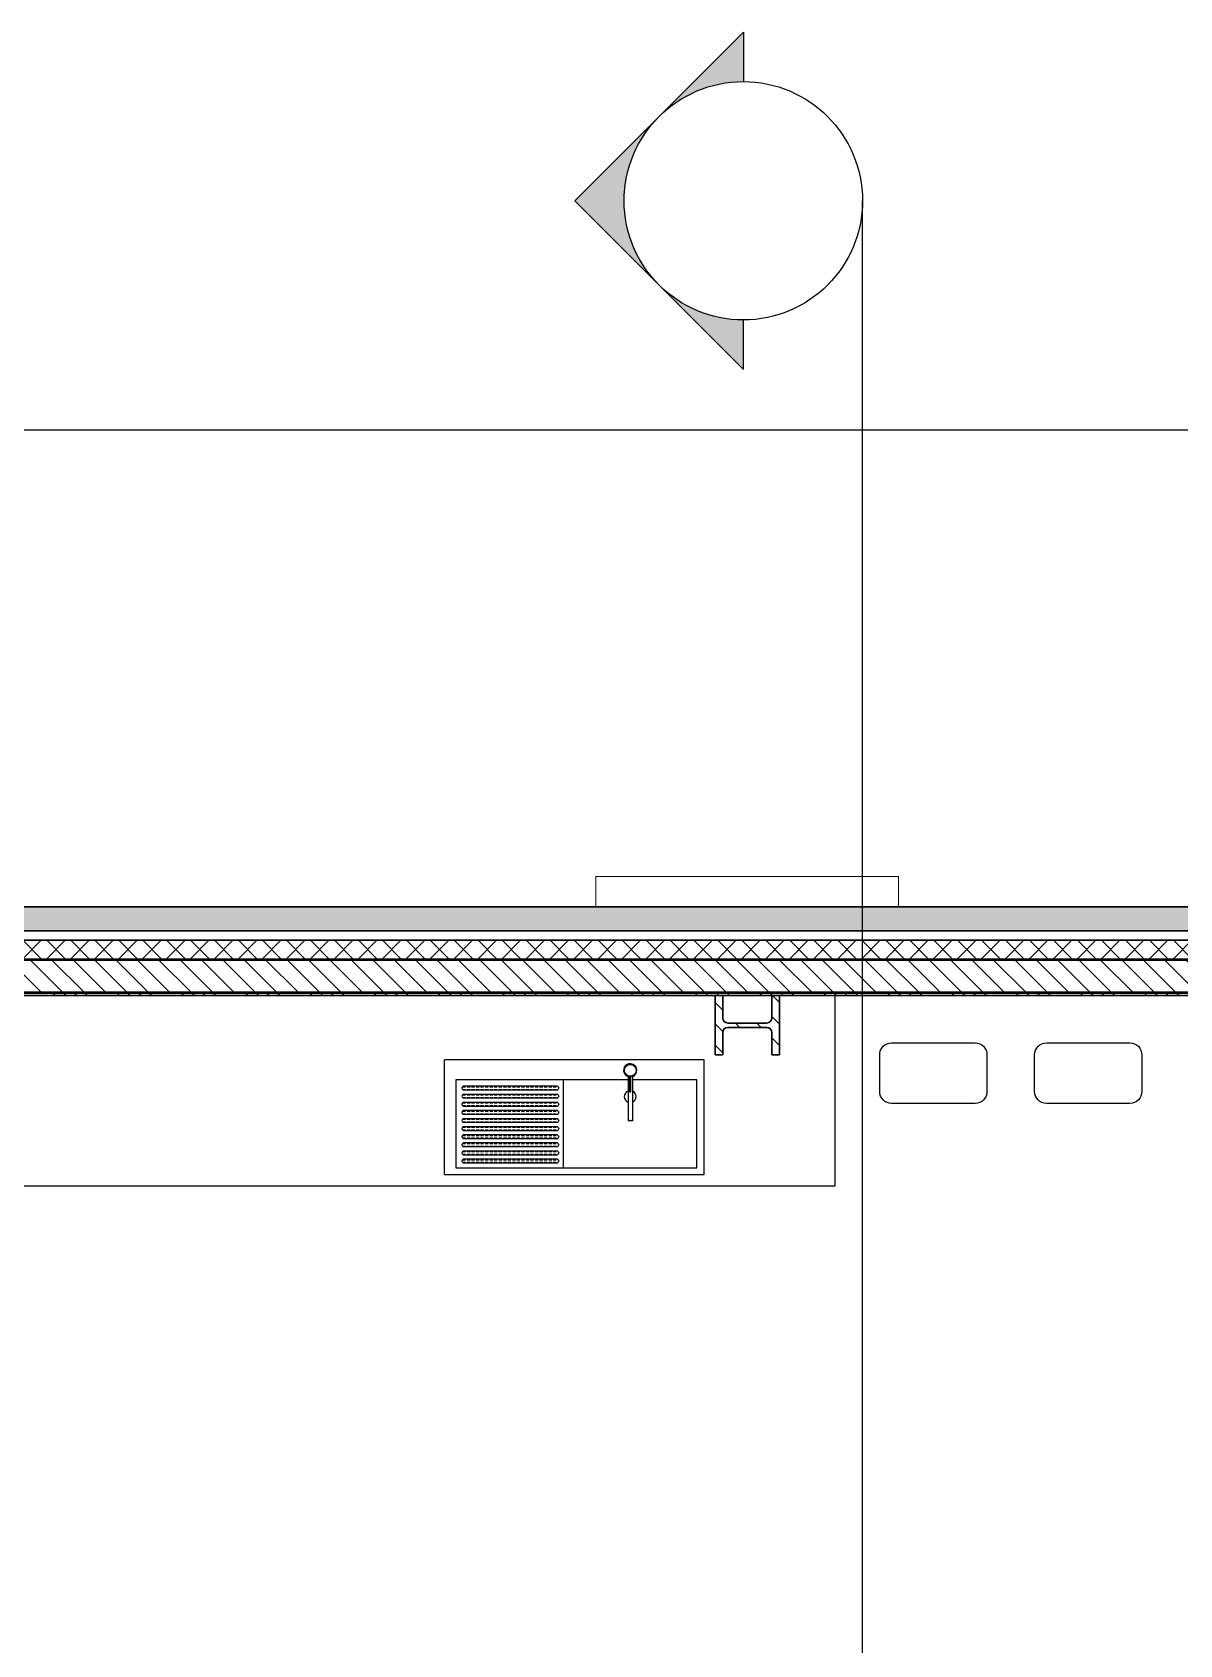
# Model space of a CAD drawing. Header units: millimetres. Extents: x -100 to 251604, y 0 to 25979.
# Drawn here: x 171384 to 176199, y 19214 to 25979 of the extents above; entities that cross this region are included whole.
import ezdxf
from ezdxf.enums import TextEntityAlignment as Align

# ---------------------------------------------------------------- set-up
doc = ezdxf.new("R2010")
doc.units = ezdxf.units.MM
doc.linetypes.add('DASHED', pattern=[19.05, 12.7, -6.35])
doc.layers.get('0').update_dxf_attribs({"true_color": 0xdfdfdf})
for name, color, linetype in [('Background_0', 7, 'Continuous'), ('Background_Back bricks', 7, 'Continuous'), ('Background_BRX_2D_Symbols', 7, 'Continuous'), ('Boundary_0', 7, 'Continuous'), ('Boundary_Air', 7, 'Continuous'), ('Boundary_Back bricks', 7, 'Continuous'), ('Boundary_Cavity Wall_ Back', 7, 'Continuous'), ('Boundary_Gypsum Board', 54, 'Continuous'), ('Boundary_Insulation_ Polyurethane Foam', 42, 'Continuous'), ('Fill_0', 7, 'Continuous'), ('Fill_Back bricks', 7, 'Continuous'), ('Fill_Gypsum Board', 251, 'Continuous'), ('Fill_Insulation_ Polyurethane Foam', 42, 'Continuous'), ('Fill_Supporting Wall_ Brick', 11, 'Continuous'), ('Viewport border', 7, 'Continuous')]:
    doc.layers.add(name, color=color, linetype=linetype)
for name, color, linetype, lineweight in [('Background_Air', 7, 'Continuous', 9), ('Background_Concrete_ Reinforced', 7, 'Continuous', 9), ('Background_Gypsum Board', 7, 'Continuous', 9), ('Background_Insulation_ Polyurethane Foam', 7, 'Continuous', 9), ('Background_Supporting Wall_ Brick', 7, 'Continuous', 9), ('BIM_SECTIONS', 151, 'Continuous', 25), ('Boundary_Supporting Wall_ Brick', 14, 'Continuous', 50)]:
    doc.layers.add(name, color=color, linetype=linetype, lineweight=lineweight)
doc.layers.add('BIM_ROOM_LINES', color=7, linetype='Continuous', plot=False)
doc.styles.get("Standard").update_dxf_attribs({"font": 'arial.ttf'})
pattern_1 = [(45, (-5377.5, -9300), (-44.90128, 44.90128), [])]

# ---------------------------------------------------------------- blocks, each defined once
blk = doc.blocks.new('*U11262')
for p, q in [((34788.5, 8730), (35138.5, 8730)), ((34738.5, 8526), (34738.5, 8680)), ((35188.5, 8680), (35188.5, 8526)), ((35138.5, 8476), (34788.5, 8476))]:
    blk.add_line(p, q)
at = {"extrusion": (0, 0, -1)}
for centre, start, end in [((-34788.5, 8680), 0, 90), ((-35138.5, 8680), 90, 180), ((-34788.5, 8526), 270, 0), ((-35138.5, 8526), 180, 270)]:
    blk.add_arc(centre, 50, start, end, dxfattribs=at)
blk = doc.blocks.new('*U11263')
for p, q in [((35438.5, 8730), (35788.5, 8730)), ((35388.5, 8526), (35388.5, 8680)), ((35838.5, 8680), (35838.5, 8526)), ((35788.5, 8476), (35438.5, 8476))]:
    blk.add_line(p, q)
at = {"extrusion": (0, 0, -1)}
for centre, start, end in [((-35438.5, 8680), 0, 90), ((-35788.5, 8680), 90, 180), ((-35438.5, 8526), 270, 0), ((-35788.5, 8526), 180, 270)]:
    blk.add_arc(centre, 50, start, end, dxfattribs=at)
blk = doc.blocks.new('_SectionCallout')
at = {"transparency": 33554508}
h = blk.add_hatch(color=0, dxfattribs=at)
h.paths.add_polyline_path([(-707.1, 500), (-500, 500, -0.198912), (-353.6, 853.6)])
h.paths.add_polyline_path([(0, 1207.1), (-353.6, 853.6, -0.414214), (353.6, 853.6)])
h.paths.add_polyline_path([(500, 500), (707.1, 500), (353.6, 853.6, -0.198912)])
at = {"color": 0}
for p, q in [((0, 1207.1), (-707.1, 500)), ((0, 1207.1), (707.1, 500)), ((-707.1, 500), (-500, 500)), ((707.1, 500), (500, 500))]:
    blk.add_line(p, q, dxfattribs=at)
blk.add_circle((0, 500), 500, dxfattribs=at)
at = {"color": 0, "lineweight": 30, "flags": 104}
blk.add_attdef('SECTIONNAME', text='', height=100, dxfattribs=at).set_placement((0, 500), align=Align.MIDDLE_CENTER)
blk = doc.blocks.new('Main_Floor 2__section__..%5CMainBuilding.dwg', base_point=(-3894.6, -13009.5))
at = {"layer": 'Fill_0', "extrusion": (0, 0, -1)}
h = blk.add_hatch(dxfattribs=at)
h.set_pattern_fill('ANSI31', color=256, scale=20, style=0)
h.set_pattern_definition(pattern_1)
edge = h.paths.add_edge_path()
edge.add_line((-34047.5, 8680), (-34079.5, 8680))
edge.add_line((-34079.5, 8680), (-34079.5, 8774))
edge.add_spline(control_points=[(-34079.5, 8774), (-34079.5, 8795), (-34100.5, 8795)], knot_values=[-0.785398, -0.785398, -0.785398, 0.785398, 0.785398, 0.785398], weights=[1, 0.707107, 1], degree=2, periodic=0)
edge.add_line((-34100.5, 8795), (-34264.5, 8795))
edge.add_spline(control_points=[(-34264.5, 8795), (-34285.5, 8795), (-34285.5, 8774)], knot_values=[-0.785398, -0.785398, -0.785398, 0.785398, 0.785398, 0.785398], weights=[1, 0.707107, 1], degree=2, periodic=0)
edge.add_line((-34285.5, 8774), (-34285.5, 8680))
edge.add_line((-34285.5, 8680), (-34317.5, 8680))
edge.add_line((-34317.5, 8680), (-34317.5, 8928))
edge.add_line((-34317.5, 8928), (-34285.5, 8928))
edge.add_line((-34285.5, 8928), (-34285.5, 8834))
edge.add_spline(control_points=[(-34285.5, 8834), (-34285.5, 8813), (-34264.5, 8813)], knot_values=[-0.785398, -0.785398, -0.785398, 0.785398, 0.785398, 0.785398], weights=[1, 0.707107, 1], degree=2, periodic=0)
edge.add_line((-34264.5, 8813), (-34100.5, 8813))
edge.add_spline(control_points=[(-34100.5, 8813), (-34079.5, 8813), (-34079.5, 8834)], knot_values=[-0.785398, -0.785398, -0.785398, 0.785398, 0.785398, 0.785398], weights=[1, 0.707107, 1], degree=2, periodic=0)
edge.add_line((-34079.5, 8834), (-34079.5, 8928))
edge.add_line((-34079.5, 8928), (-34047.5, 8928))
edge.add_line((-34047.5, 8928), (-34047.5, 8680))
at = {"layer": 'Fill_Back bricks', "extrusion": (-2.22987e-32, -1.97028e-29, -1)}
h = blk.add_hatch(dxfattribs=at)
h.set_pattern_fill('ANSI36', color=256, scale=20, style=0)
h.set_pattern_definition([(45, (-5377.5, -9300), (33.67596, 123.47852), [158.75, -31.75, 0, -31.75])])
h.paths.add_polyline_path([(-5377.5, 9300), (-5467.5, 9210), (-5507.5, 9210), (-5507.5, 9200), (-41137.5, 9200), (-41137.5, 9210), (-41227.5, 9300)])
at = {"layer": 'Fill_Gypsum Board', "extrusion": (1.72651e-32, -7.71624e-27, -1)}
h = blk.add_hatch(dxfattribs=at)
h.set_pattern_fill('ANSI34', color=256, scale=10, style=0)
h.set_pattern_definition([(45, (-5377.5, -9300), (-134.7038, 134.7038), []), (45, (-5332.6, -9300), (-134.7038, 134.7038), []), (45, (-5287.7, -9300), (-134.7038, 134.7038), []), (45, (-5242.8, -9300), (-134.7038, 134.7038), [])])
h.paths.add_polyline_path([(-40907.5, 8928), (-40907.5, 8940), (-25780.5, 8940), (-25780.5, 8928)])
at = {"layer": 'Fill_Insulation_ Polyurethane Foam', "extrusion": (4.51922e-31, -1.79733e-29, -1)}
h = blk.add_hatch(dxfattribs=at)
h.set_pattern_fill('INSULATION', color=256, scale=20, style=0)
h.set_pattern_definition([(45, (-5377.5, -9300), (-50.28943, 50.28943), []), (135, (-5377.5, -9300), (-50.28943, -50.28943), [])])
h.paths.add_polyline_path([(-11117.5, -9170), (-11117.5, -9120), (-5557.5, -9120), (-5557.5, 9080), (-41047.5, 9080), (-41047.5, -120), (-40827.5, -120), (-40827.5, -170), (-41097.5, -170), (-41097.5, 9160), (-5557.5, 9160), (-5557.5, 9170), (-5507.5, 9170), (-5507.5, -9170)])
at = {"layer": 'Fill_Supporting Wall_ Brick', "extrusion": (0, 0, -1)}
h = blk.add_hatch(dxfattribs=at)
h.set_pattern_fill('ANSI31', color=256, scale=20, style=0)
h.set_pattern_definition(pattern_1)
h.paths.add_polyline_path([(-19787.5, 5365), (-19787.5, 5485), (-17812.5, 5485), (-17812.5, 8940), (-20752.5, 8940), (-20752.5, 5485), (-20587.5, 5485), (-20587.5, 5365), (-20752.5, 5365), (-20752.5, 3885), (-13059.7, 3885), (-13059.7, 3765), (-20872.5, 3765), (-20872.5, 8940), (-25660.5, 8940), (-25660.5, 6328), (-25780.5, 6328), (-25780.5, 8940), (-40907.5, 8940), (-40907.5, 20), (-40827.5, 20), (-40827.5, -120), (-41047.5, -120), (-41047.5, 9080), (-5557.5, 9080), (-5557.5, -9120), (-11117.5, -9120), (-11117.5, -8980), (-5697.5, -8980), (-5697.5, 8940), (-10692.5, 8940), (-10692.5, 5695), (-10527.5, 5695), (-10527.5, 5575), (-10692.5, 5575), (-10692.5, 3765), (-11019.7, 3765), (-11019.7, 3885), (-10812.5, 3885), (-10812.5, 8940), (-13942.5, 8940), (-13942.5, 5365), (-16727.5, 5365), (-16727.5, 5485), (-14062.5, 5485), (-14062.5, 8940), (-17692.5, 8940), (-17692.5, 5485), (-17527.5, 5485), (-17527.5, 5365)])
at = {"linetype": 'DASHED'}
for p, q in [((32987.7, 8545.8), (33389.5, 8545.8)), ((32987.7, 8534.8), (33389.5, 8534.8)), ((32987.7, 8511.8), (33389.5, 8511.8)), ((32987.7, 8500.8), (33389.5, 8500.8)), ((32987.7, 8477.8), (33389.5, 8477.8)), ((32987.7, 8466.8), (33389.5, 8466.8)), ((32987.7, 8443.8), (33389.5, 8443.8)), ((32987.7, 8432.8), (33389.5, 8432.8)), ((32987.7, 8409.8), (33389.5, 8409.8)), ((32987.7, 8398.8), (33389.5, 8398.8)), ((32987.7, 8375.8), (33389.5, 8375.8)), ((32987.7, 8364.8), (33389.5, 8364.8)), ((32987.7, 8341.8), (33389.5, 8341.8)), ((32987.7, 8330.8), (33389.5, 8330.8)), ((32987.7, 8307.8), (33389.5, 8307.8)), ((32987.7, 8296.8), (33389.5, 8296.8)), ((32987.7, 8273.8), (33389.5, 8273.8)), ((32987.7, 8262.8), (33389.5, 8262.8)), ((32987.7, 8239.8), (33389.5, 8239.8)), ((32987.7, 8228.8), (33389.5, 8228.8))]:
    blk.add_line(p, q, dxfattribs=at)
at = {"layer": 'Background_0'}
for p, q in [((34047.5, 8928), (27427.5, 8928)), ((34079.5, 8928), (34047.5, 8928)), ((34047.5, 8928), (34047.5, 8680)), ((34285.5, 8928), (34079.5, 8928)), ((34079.5, 8834), (34079.5, 8928)), ((34317.5, 8928), (34285.5, 8928)), ((34285.5, 8928), (34285.5, 8834)), ((34550.5, 8928), (34317.5, 8928)), ((34317.5, 8680), (34317.5, 8928)), ((34550.5, 8928), (34550.5, 8128)), ((34264.5, 8813), (34100.5, 8813)), ((34100.5, 8795), (34264.5, 8795)), ((34079.5, 8680), (34079.5, 8774)), ((34285.5, 8774), (34285.5, 8680)), ((34047.5, 8680), (34079.5, 8680)), ((34285.5, 8680), (34317.5, 8680)), ((34001.6, 8658), (32911.6, 8658)), ((32911.6, 8178), (32911.6, 8658)), ((33702.9, 8403.5), (33702.9, 8591.3)), ((34001.6, 8178), (34001.6, 8658)), ((33682.9, 8574.3), (32960.1, 8574.3)), ((32960.1, 8574.3), (32960.1, 8205.8)), ((32985.6, 8540.8), (32985.6, 8539.8)), ((33384.6, 8547.8), (32992.6, 8547.8)), ((32992.6, 8532.8), (33384.6, 8532.8)), ((33391.6, 8539.8), (33391.6, 8540.8)), ((33411.6, 8205.8), (33411.6, 8574.3)), ((33682.9, 8590.2), (33682.9, 8403.5)), ((33688.6, 8589.7), (33688.6, 8524.7)), ((33688.6, 8589.7), (33691.6, 8589.7)), ((33688.6, 8524.7), (33694.6, 8524.7)), ((33694.6, 8589.7), (33691.6, 8589.7)), ((33694.6, 8524.7), (33694.6, 8589.7)), ((33971.6, 8574.3), (33702.9, 8574.3)), ((33971.6, 8205.8), (33971.6, 8574.3)), ((32985.6, 8506.8), (32985.6, 8505.8)), ((32985.6, 8472.8), (32985.6, 8471.8)), ((33384.6, 8513.8), (32992.6, 8513.8)), ((32992.6, 8498.8), (33384.6, 8498.8)), ((33384.6, 8479.8), (32992.6, 8479.8)), ((32992.6, 8464.8), (33384.6, 8464.8)), ((33391.6, 8505.8), (33391.6, 8506.8)), ((33391.6, 8471.8), (33391.6, 8472.8)), ((32985.6, 8438.8), (32985.6, 8437.8)), ((32985.6, 8404.8), (32985.6, 8403.8)), ((33384.6, 8445.8), (32992.6, 8445.8)), ((32992.6, 8430.8), (33384.6, 8430.8)), ((33384.6, 8411.8), (32992.6, 8411.8)), ((32992.6, 8396.8), (33384.6, 8396.8)), ((33391.6, 8437.8), (33391.6, 8438.8)), ((33391.6, 8403.8), (33391.6, 8404.8)), ((32985.6, 8370.8), (32985.6, 8369.8)), ((32985.6, 8336.8), (32985.6, 8335.8)), ((33384.6, 8377.8), (32992.6, 8377.8)), ((32992.6, 8362.8), (33384.6, 8362.8)), ((33384.6, 8343.8), (32992.6, 8343.8)), ((32992.6, 8328.8), (33384.6, 8328.8)), ((33391.6, 8369.8), (33391.6, 8370.8)), ((33391.6, 8335.8), (33391.6, 8336.8)), ((32985.6, 8302.8), (32985.6, 8301.8)), ((32985.6, 8268.8), (32985.6, 8267.8)), ((33384.6, 8309.8), (32992.6, 8309.8)), ((32992.6, 8294.8), (33384.6, 8294.8)), ((33384.6, 8275.8), (32992.6, 8275.8)), ((32992.6, 8260.8), (33384.6, 8260.8)), ((33391.6, 8301.8), (33391.6, 8302.8)), ((33391.6, 8267.8), (33391.6, 8268.8)), ((32960.1, 8205.8), (33971.6, 8205.8)), ((32985.6, 8234.8), (32985.6, 8233.8)), ((33384.6, 8241.8), (32992.6, 8241.8)), ((32992.6, 8226.8), (33384.6, 8226.8)), ((33391.6, 8233.8), (33391.6, 8234.8)), ((34550.5, 8128), (30890.5, 8128)), ((32911.6, 8178), (34001.6, 8178)), ((33381.6, 8178), (34001.6, 8178))]:
    blk.add_line(p, q, dxfattribs=at)
blk.add_circle((33691.6, 8614.7), 25, dxfattribs=at)
at = {"layer": 'Background_0', "extrusion": (0, 0, -1)}
for centre, start, end in [((-34100.5, 8834), 270, 0), ((-34100.5, 8774), 0, 90), ((-34264.5, 8834), 180, 270), ((-34264.5, 8774), 90, 180)]:
    blk.add_arc(centre, 21, start, end, dxfattribs=at)
at = {"layer": 'Background_0'}
for centre, radius, start, end in [((33691.6, 8614.7), 28, 0, 251.97681), ((33691.6, 8614.7), 26, 0, 263.37419), ((33691.6, 8614.7), 26, 276.6258, 0), ((33691.6, 8614.7), 28, 293.88385, 0), ((32992.6, 8540.8), 7, 134.41531, 180), ((32992.6, 8539.8), 7, 180, 225.58469), ((32992.6, 8540.8), 7, 113.60666, 134.4153), ((32992.6, 8539.8), 7, 225.58412, 246.39391), ((32992.6, 8539.8), 7, 246.39249, 270.00086), ((33384.6, 8540.8), 7, 66.39249, 90.00086), ((33384.6, 8540.8), 7, 45.58412, 66.39391), ((33384.6, 8539.8), 7, 293.60666, 314.4153), ((33384.6, 8539.8), 7, 314.41531, 0), ((33691.6, 8504.3), 25, 110.27521, 249.72479), ((33691.6, 8504.3), 25, 296.96653, 63.03346), ((32992.6, 8506.8), 7, 134.41531, 180), ((32992.6, 8505.8), 7, 180, 225.58469), ((32992.6, 8472.8), 7, 134.41531, 180), ((32992.6, 8471.8), 7, 180, 225.58469), ((32992.6, 8506.8), 7, 113.60666, 134.4153), ((32992.6, 8505.8), 7, 225.58412, 246.39391), ((32992.6, 8472.8), 7, 113.60666, 134.4153), ((32992.6, 8471.8), 7, 225.58412, 246.39391), ((32992.6, 8505.8), 7, 246.39249, 270.00086), ((32992.6, 8471.8), 7, 246.39249, 270.00086), ((33384.6, 8506.8), 7, 66.39249, 90.00086), ((33384.6, 8472.8), 7, 66.39249, 90.00086), ((33384.6, 8506.8), 7, 45.58412, 66.39391), ((33384.6, 8505.8), 7, 293.60666, 314.4153), ((33384.6, 8472.8), 7, 45.58412, 66.39391), ((33384.6, 8471.8), 7, 293.60666, 314.4153), ((33384.6, 8505.8), 7, 314.41531, 0), ((33384.6, 8471.8), 7, 314.41531, 0), ((32992.6, 8438.8), 7, 134.41531, 180), ((32992.6, 8437.8), 7, 180, 225.58469), ((32992.6, 8404.8), 7, 134.41531, 180), ((32992.6, 8403.8), 7, 180, 225.58469), ((32992.6, 8438.8), 7, 113.60666, 134.4153), ((32992.6, 8437.8), 7, 225.58412, 246.39391), ((32992.6, 8404.8), 7, 113.60666, 134.4153), ((32992.6, 8403.8), 7, 225.58412, 246.39391), ((32992.6, 8437.8), 7, 246.39249, 270.00086), ((32992.6, 8403.8), 7, 246.39249, 270.00086), ((33384.6, 8438.8), 7, 66.39249, 90.00086), ((33384.6, 8404.8), 7, 66.39249, 90.00086), ((33384.6, 8438.8), 7, 45.58412, 66.39391), ((33384.6, 8437.8), 7, 293.60666, 314.4153), ((33384.6, 8404.8), 7, 45.58412, 66.39391), ((33384.6, 8403.8), 7, 293.60666, 314.4153), ((33384.6, 8437.8), 7, 314.41531, 0), ((33384.6, 8403.8), 7, 314.41531, 0), ((32992.6, 8370.8), 7, 134.41531, 180), ((32992.6, 8369.8), 7, 180, 225.58469), ((32992.6, 8336.8), 7, 134.41531, 180), ((32992.6, 8335.8), 7, 180, 225.58469), ((32992.6, 8370.8), 7, 113.60666, 134.4153), ((32992.6, 8369.8), 7, 225.58412, 246.39391), ((32992.6, 8336.8), 7, 113.60666, 134.4153), ((32992.6, 8335.8), 7, 225.58412, 246.39391), ((32992.6, 8369.8), 7, 246.39249, 270.00086), ((32992.6, 8335.8), 7, 246.39249, 270.00086), ((33384.6, 8370.8), 7, 66.39249, 90.00086), ((33384.6, 8336.8), 7, 66.39249, 90.00086), ((33384.6, 8370.8), 7, 45.58412, 66.39391), ((33384.6, 8369.8), 7, 293.60666, 314.4153), ((33384.6, 8336.8), 7, 45.58412, 66.39391), ((33384.6, 8335.8), 7, 293.60666, 314.4153), ((33384.6, 8369.8), 7, 314.41531, 0), ((33384.6, 8335.8), 7, 314.41531, 0), ((32992.6, 8302.8), 7, 134.41531, 180), ((32992.6, 8301.8), 7, 180, 225.58469), ((32992.6, 8268.8), 7, 134.41531, 180), ((32992.6, 8267.8), 7, 180, 225.58469), ((32992.6, 8302.8), 7, 113.60666, 134.4153), ((32992.6, 8301.8), 7, 225.58412, 246.39391), ((32992.6, 8268.8), 7, 113.60666, 134.4153), ((32992.6, 8267.8), 7, 225.58412, 246.39391), ((32992.6, 8301.8), 7, 246.39249, 270.00086), ((32992.6, 8267.8), 7, 246.39249, 270.00086), ((33384.6, 8302.8), 7, 66.39249, 90.00086), ((33384.6, 8268.8), 7, 66.39249, 90.00086), ((33384.6, 8302.8), 7, 45.58412, 66.39391), ((33384.6, 8301.8), 7, 293.60666, 314.4153), ((33384.6, 8268.8), 7, 45.58412, 66.39391), ((33384.6, 8267.8), 7, 293.60666, 314.4153), ((33384.6, 8301.8), 7, 314.41531, 0), ((33384.6, 8267.8), 7, 314.41531, 0), ((32992.6, 8234.8), 7, 134.41531, 180), ((32992.6, 8233.8), 7, 180, 225.58469), ((32992.6, 8234.8), 7, 113.60666, 134.4153), ((32992.6, 8233.8), 7, 225.58412, 246.39391), ((32992.6, 8233.8), 7, 246.39249, 270.00086), ((33384.6, 8234.8), 7, 66.39249, 90.00086), ((33384.6, 8234.8), 7, 45.58412, 66.39391), ((33384.6, 8233.8), 7, 293.60666, 314.4153), ((33384.6, 8233.8), 7, 314.41531, 0)]:
    blk.add_arc(centre, radius, start, end, dxfattribs=at)
at = {"layer": 'Background_0', "extrusion": (-6.03513e-17, -1.83697e-16, -1)}
for centre in [(-33384.6, 8540.8), (-33384.6, 8506.8), (-33384.6, 8472.8), (-33384.6, 8438.8), (-33384.6, 8404.8), (-33384.6, 8370.8), (-33384.6, 8336.8), (-33384.6, 8302.8), (-33384.6, 8268.8), (-33384.6, 8234.8)]:
    blk.add_arc(centre, 7, 134.41531, 180, dxfattribs=at)
at = {"layer": 'Background_0', "extrusion": (0, 0, -1)}
for start_param, end_param in [(0, 3.141593), (3.141593, 6.283185)]:
    blk.add_ellipse((33692.9, 8403.5), major_axis=(-10, 0), ratio=0.139173, start_param=start_param, end_param=end_param, dxfattribs=at)
at = {"layer": 'Background_0'}
for points in [[(32992.6, 8547.8), (32992.6, 8547.8), (32992.6, 8547.8), (32992.6, 8547.8), (32992.6, 8547.8), (32992.1, 8547.8), (32991.6, 8547.7), (32991, 8547.6), (32990.5, 8547.4), (32989.9, 8547.2), (32989.9, 8547.2), (32989.8, 8547.2), (32989.8, 8547.2)], [(33384.6, 8532.8), (33384.6, 8532.8), (33384.6, 8532.8), (33384.6, 8532.8), (33384.6, 8532.8), (33385.1, 8532.8), (33385.6, 8532.8), (33386.1, 8532.9), (33386.7, 8533.1), (33387.3, 8533.3), (33387.3, 8533.3), (33387.3, 8533.3), (33387.4, 8533.3)], [(32992.6, 8513.8), (32992.6, 8513.8), (32992.6, 8513.8), (32992.6, 8513.8), (32992.6, 8513.8), (32992.1, 8513.8), (32991.6, 8513.7), (32991, 8513.6), (32990.5, 8513.4), (32989.9, 8513.2), (32989.9, 8513.2), (32989.8, 8513.2), (32989.8, 8513.2)], [(32992.6, 8479.8), (32992.6, 8479.8), (32992.6, 8479.8), (32992.6, 8479.8), (32992.6, 8479.8), (32992.1, 8479.8), (32991.6, 8479.7), (32991, 8479.6), (32990.5, 8479.4), (32989.9, 8479.2), (32989.9, 8479.2), (32989.8, 8479.2), (32989.8, 8479.2)], [(33384.6, 8498.8), (33384.6, 8498.8), (33384.6, 8498.8), (33384.6, 8498.8), (33384.6, 8498.8), (33385.1, 8498.8), (33385.6, 8498.8), (33386.1, 8498.9), (33386.7, 8499.1), (33387.3, 8499.3), (33387.3, 8499.3), (33387.3, 8499.3), (33387.4, 8499.3)], [(33384.6, 8464.8), (33384.6, 8464.8), (33384.6, 8464.8), (33384.6, 8464.8), (33384.6, 8464.8), (33385.1, 8464.8), (33385.6, 8464.8), (33386.1, 8464.9), (33386.7, 8465.1), (33387.3, 8465.3), (33387.3, 8465.3), (33387.3, 8465.3), (33387.4, 8465.3)], [(32992.6, 8445.8), (32992.6, 8445.8), (32992.6, 8445.8), (32992.6, 8445.8), (32992.6, 8445.8), (32992.1, 8445.8), (32991.6, 8445.7), (32991, 8445.6), (32990.5, 8445.4), (32989.9, 8445.2), (32989.9, 8445.2), (32989.8, 8445.2), (32989.8, 8445.2)], [(32992.6, 8411.8), (32992.6, 8411.8), (32992.6, 8411.8), (32992.6, 8411.8), (32992.6, 8411.8), (32992.1, 8411.8), (32991.6, 8411.7), (32991, 8411.6), (32990.5, 8411.4), (32989.9, 8411.2), (32989.9, 8411.2), (32989.8, 8411.2), (32989.8, 8411.2)], [(33384.6, 8430.8), (33384.6, 8430.8), (33384.6, 8430.8), (33384.6, 8430.8), (33384.6, 8430.8), (33385.1, 8430.8), (33385.6, 8430.8), (33386.1, 8430.9), (33386.7, 8431.1), (33387.3, 8431.3), (33387.3, 8431.3), (33387.3, 8431.3), (33387.4, 8431.3)], [(33384.6, 8396.8), (33384.6, 8396.8), (33384.6, 8396.8), (33384.6, 8396.8), (33384.6, 8396.8), (33385.1, 8396.8), (33385.6, 8396.8), (33386.1, 8396.9), (33386.7, 8397.1), (33387.3, 8397.3), (33387.3, 8397.3), (33387.3, 8397.3), (33387.4, 8397.3)], [(32992.6, 8377.8), (32992.6, 8377.8), (32992.6, 8377.8), (32992.6, 8377.8), (32992.6, 8377.8), (32992.1, 8377.8), (32991.6, 8377.7), (32991, 8377.6), (32990.5, 8377.4), (32989.9, 8377.2), (32989.9, 8377.2), (32989.8, 8377.2), (32989.8, 8377.2)], [(32992.6, 8343.8), (32992.6, 8343.8), (32992.6, 8343.8), (32992.6, 8343.8), (32992.6, 8343.8), (32992.1, 8343.8), (32991.6, 8343.7), (32991, 8343.6), (32990.5, 8343.4), (32989.9, 8343.2), (32989.9, 8343.2), (32989.8, 8343.2), (32989.8, 8343.2)], [(33384.6, 8362.8), (33384.6, 8362.8), (33384.6, 8362.8), (33384.6, 8362.8), (33384.6, 8362.8), (33385.1, 8362.8), (33385.6, 8362.8), (33386.1, 8362.9), (33386.7, 8363.1), (33387.3, 8363.3), (33387.3, 8363.3), (33387.3, 8363.3), (33387.4, 8363.3)], [(33384.6, 8328.8), (33384.6, 8328.8), (33384.6, 8328.8), (33384.6, 8328.8), (33384.6, 8328.8), (33385.1, 8328.8), (33385.6, 8328.8), (33386.1, 8328.9), (33386.7, 8329.1), (33387.3, 8329.3), (33387.3, 8329.3), (33387.3, 8329.3), (33387.4, 8329.3)], [(32992.6, 8309.8), (32992.6, 8309.8), (32992.6, 8309.8), (32992.6, 8309.8), (32992.6, 8309.8), (32992.1, 8309.8), (32991.6, 8309.7), (32991, 8309.6), (32990.5, 8309.4), (32989.9, 8309.2), (32989.9, 8309.2), (32989.8, 8309.2), (32989.8, 8309.2)], [(32992.6, 8275.8), (32992.6, 8275.8), (32992.6, 8275.8), (32992.6, 8275.8), (32992.6, 8275.8), (32992.1, 8275.8), (32991.6, 8275.7), (32991, 8275.6), (32990.5, 8275.4), (32989.9, 8275.2), (32989.9, 8275.2), (32989.8, 8275.2), (32989.8, 8275.2)], [(33384.6, 8294.8), (33384.6, 8294.8), (33384.6, 8294.8), (33384.6, 8294.8), (33384.6, 8294.8), (33385.1, 8294.8), (33385.6, 8294.8), (33386.1, 8294.9), (33386.7, 8295.1), (33387.3, 8295.3), (33387.3, 8295.3), (33387.3, 8295.3), (33387.4, 8295.3)], [(33384.6, 8260.8), (33384.6, 8260.8), (33384.6, 8260.8), (33384.6, 8260.8), (33384.6, 8260.8), (33385.1, 8260.8), (33385.6, 8260.8), (33386.1, 8260.9), (33386.7, 8261.1), (33387.3, 8261.3), (33387.3, 8261.3), (33387.3, 8261.3), (33387.4, 8261.3)], [(32992.6, 8241.8), (32992.6, 8241.8), (32992.6, 8241.8), (32992.6, 8241.8), (32992.6, 8241.8), (32992.1, 8241.8), (32991.6, 8241.7), (32991, 8241.6), (32990.5, 8241.4), (32989.9, 8241.2), (32989.9, 8241.2), (32989.8, 8241.2), (32989.8, 8241.2)], [(33384.6, 8226.8), (33384.6, 8226.8), (33384.6, 8226.8), (33384.6, 8226.8), (33384.6, 8226.8), (33385.1, 8226.8), (33385.6, 8226.8), (33386.1, 8226.9), (33386.7, 8227.1), (33387.3, 8227.3), (33387.3, 8227.3), (33387.3, 8227.3), (33387.4, 8227.3)]]:
    blk.add_open_spline(points, degree=5, knots=[0, 0, 0, 0, 0, 0, 0.004706, 0.004706, 0.004706, 0.004706, 2.846866, 2.846866, 2.846866, 3.094389, 3.094389, 3.094389, 3.094389, 3.094389, 3.094389], dxfattribs=at)
at = {"layer": 'Background_Air'}
for p, q in [((41137.5, 9200), (5507.5, 9200)), ((5557.5, 9160), (41097.5, 9160))]:
    blk.add_line(p, q, dxfattribs=at)
at = {"layer": 'Background_Back bricks'}
for p, q in [((41227.5, 9300), (5377.5, 9300)), ((5507.5, 9200), (41137.5, 9200))]:
    blk.add_line(p, q, dxfattribs=at)
at = {"layer": 'Background_Concrete_ Reinforced'}
for p, q in [((34817.5, 9428), (33547.5, 9428)), ((33547.5, 9428), (33547.5, 9300)), ((34817.5, 9300), (34817.5, 9428))]:
    blk.add_line(p, q, dxfattribs=at)
at = {"layer": 'Background_Gypsum Board'}
for p, q in [((40907.5, 8940), (25780.5, 8940)), ((25780.5, 8928), (40907.5, 8928))]:
    blk.add_line(p, q, dxfattribs=at)
at = {"layer": 'Background_Insulation_ Polyurethane Foam'}
for p, q in [((41097.5, 9160), (5557.5, 9160)), ((5557.5, 9080), (40907.5, 9080))]:
    blk.add_line(p, q, dxfattribs=at)
at = {"layer": 'Background_Supporting Wall_ Brick'}
for p, q in [((40907.5, 9080), (5557.5, 9080)), ((25780.5, 8940), (40907.5, 8940))]:
    blk.add_line(p, q, dxfattribs=at)
at = {"layer": 'BIM_ROOM_LINES'}
for p, q in [((25795.5, 8928), (40895.5, 8928)), ((40625.5, 8928), (34550.5, 8928))]:
    blk.add_line(p, q, dxfattribs=at)
at = {"layer": 'BIM_SECTIONS'}
for points in [[(34666.2, -12302.4), (34666.2, 12262.4)], [(46605, 11300), (0, 11300)]]:
    blk.add_lwpolyline(points, dxfattribs=at)
at = {"layer": 'Boundary_0'}
for p, q in [((34047.5, 8680), (34047.5, 8928)), ((34047.5, 8928), (34079.5, 8928)), ((34079.5, 8928), (34079.5, 8834)), ((34285.5, 8834), (34285.5, 8928)), ((34285.5, 8928), (34317.5, 8928)), ((34317.5, 8928), (34317.5, 8680)), ((34100.5, 8813), (34264.5, 8813)), ((34264.5, 8795), (34100.5, 8795)), ((34079.5, 8774), (34079.5, 8680)), ((34285.5, 8680), (34285.5, 8774)), ((34079.5, 8680), (34047.5, 8680)), ((34317.5, 8680), (34285.5, 8680))]:
    blk.add_line(p, q, dxfattribs=at)
for centre, start, end in [((34100.5, 8834), 180, 270), ((34100.5, 8774), 90, 180), ((34264.5, 8834), 270, 0), ((34264.5, 8774), 0, 90)]:
    blk.add_arc(centre, 21, start, end, dxfattribs=at)
at = {"layer": 'Boundary_Air'}
for p, q in [((5507.5, 9200), (41137.5, 9200)), ((41097.5, 9160), (5557.5, 9160))]:
    blk.add_line(p, q, dxfattribs=at)
at = {"layer": 'Boundary_Back bricks'}
for p, q in [((5377.5, 9300), (41227.5, 9300)), ((41137.5, 9200), (5507.5, 9200))]:
    blk.add_line(p, q, dxfattribs=at)
at = {"layer": 'Boundary_Cavity Wall_ Back'}
for p, q in [((5377.5, 9300), (41227.5, 9300)), ((40907.5, 8928), (25780.5, 8928))]:
    blk.add_line(p, q, dxfattribs=at)
at = {"layer": 'Boundary_Gypsum Board'}
for p, q in [((25780.5, 8940), (40907.5, 8940)), ((40907.5, 8928), (25780.5, 8928))]:
    blk.add_line(p, q, dxfattribs=at)
at = {"layer": 'Boundary_Insulation_ Polyurethane Foam'}
for p, q in [((5557.5, 9160), (41097.5, 9160)), ((41047.5, 9080), (5557.5, 9080))]:
    blk.add_line(p, q, dxfattribs=at)
at = {"layer": 'Boundary_Supporting Wall_ Brick'}
for p, q in [((5557.5, 9080), (41047.5, 9080)), ((40907.5, 8940), (25780.5, 8940))]:
    blk.add_line(p, q, dxfattribs=at)
at = {"layer": 'Background_BRX_2D_Symbols'}
for name in ['*U11262', '*U11263']:
    blk.add_blockref(name, (0, 0), dxfattribs=at)
at = {"layer": 'BIM_SECTIONS', "rotation": 90}
blk.add_blockref('_SectionCallout', (34666.2, 12262.4), dxfattribs=at)

msp = doc.modelspace()

# ---------------------------------------------------------------- block references
at = {"layer": 'Viewport border'}
msp.add_blockref('Main_Floor 2__section__..%5CMainBuilding.dwg', (136306.8, 0), dxfattribs=at)

doc.saveas('drawing.dxf')
